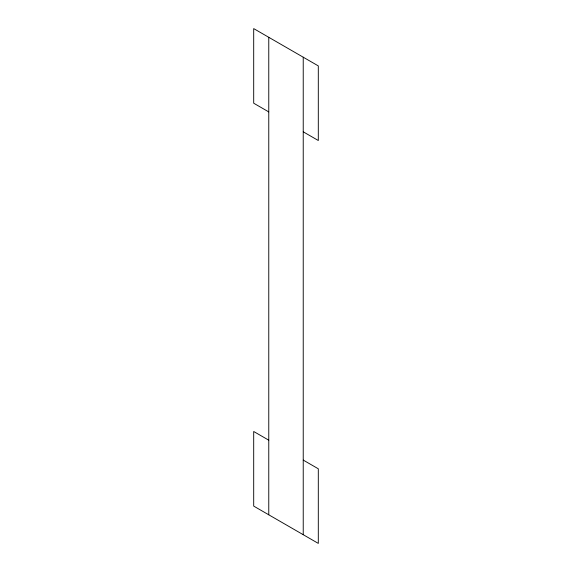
<?xml version="1.0" encoding="UTF-8"?>
<svg xmlns="http://www.w3.org/2000/svg" width="572" height="572" viewBox="0 0 572 572"><rect width="100%" height="100%" fill="white"/><g stroke="black" fill="none" stroke-linecap="round" stroke-linejoin="round"><path stroke-width="0.86" d="M268.768 37.302L268.768 514.8M303.231 534.698L303.231 57.2M268.768 111.912L253.696 103.21L253.696 28.6L318.304 65.902L318.304 140.512L303.231 131.81M268.768 440.19L253.696 431.488L253.696 506.098L318.304 543.4L318.304 468.79L303.231 460.088"/></g></svg>
